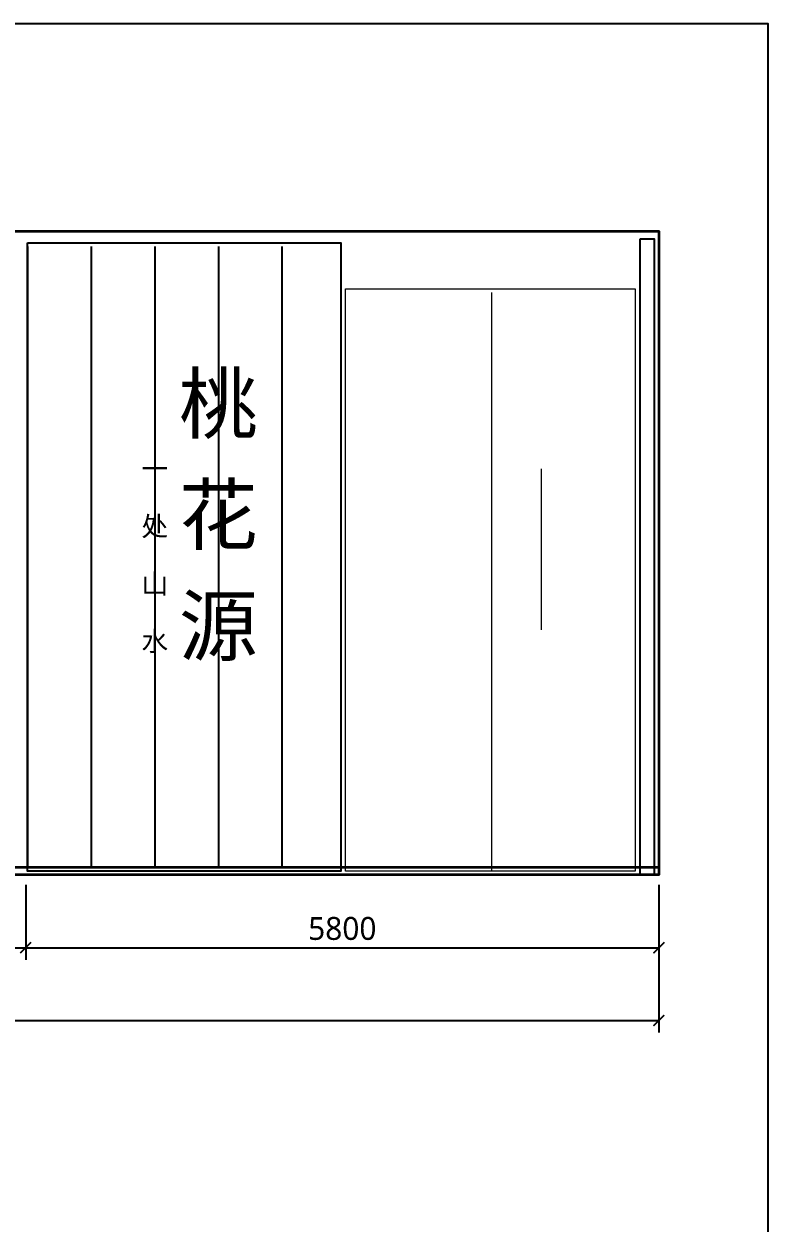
# Model space of a CAD drawing. Header units: millimetres. Extents: x -1800 to 33200, y -8500 to 38400.
# Drawn here: x 26384 to 33200, y 27409 to 38400 of the extents above; entities that cross this region are included whole.
import ezdxf
from ezdxf.enums import TextEntityAlignment as Align

# ---------------------------------------------------------------- set-up
doc = ezdxf.new("R2010")
doc.units = ezdxf.units.MM
for name, color, linetype, lineweight in [('E-DIM', 7, 'Continuous', 13), ('E-DOOR', 3, 'Continuous', 18), ('E-GLASS', 4, 'Continuous', 13), ('E-OUTLINE', 7, 'Continuous', 35), ('E-SHEET', 7, 'Continuous', 25), ('E-TEXT', 7, 'Continuous', 18), ('E-WALL', 7, 'Continuous', 25)]:
    doc.layers.add(name, color=color, linetype=linetype, lineweight=lineweight)
doc.styles.add('CJK', font='NotoSansCJK-Regular.ttc')
doc.styles.add('OpenSansCondensed-Light', font='OpenSansCondensed-Light.ttf')
doc.dimstyles.new('EZDXF', dxfattribs={"dimtxt": 0.25, "dimasz": 0.175, "dimexe": 0.375, "dimexo": 0.125, "dimgap": 0.1, "dimtad": 1, "dimlfac": 100, "dimzin": 12, "dimdsep": 46, "dimtxsty": 'OpenSansCondensed-Light', "dimblk": 'ARCHTICK', "dimcen": 2.5, "dimazin": 3, "dimtfac": 0.5, "dimtmove": 2, "dimatfit": 3})

# ---------------------------------------------------------------- blocks, each defined once
blk = doc.blocks.new('_ARCHTICK')
at = {"color": 0, "linetype": 'BYBLOCK', "const_width": 0.15}
blk.add_lwpolyline([(-0.5, -0.5), (0.5, 0.5)], dxfattribs=at)

msp = doc.modelspace()

# ---------------------------------------------------------------- linework, layer by layer
at = {"layer": 'E-DOOR'}
msp.add_line((31120.9, 34322.6), (31120.9, 32847.6), dxfattribs=at)
at = {"layer": 'E-GLASS'}
msp.add_line((30667.7, 35938.1), (30667.7, 30635.1), dxfattribs=at)
msp.add_lwpolyline([(29329.6, 35973.2), (31984.2, 35973.2), (31984.2, 30635.1), (29329.6, 30635.1)], close=True, dxfattribs=at)
at = {"layer": 'E-OUTLINE'}
msp.add_line((0, 30670.2), (32200, 30670.2), dxfattribs=at)
msp.add_lwpolyline([(0, 36500), (32200, 36500), (32200, 30600), (0, 30600)], close=True, dxfattribs=at)
at = {"layer": 'E-SHEET'}
msp.add_lwpolyline([(-1800, -8500), (33200, -8500), (33200, 38400), (-1800, 38400)], close=True, dxfattribs=at)
at = {"layer": 'E-WALL'}
for p, q in [((26416.1, 36359.5), (26416.1, 30670.2)), ((26998.8, 36359.5), (26998.8, 30670.2)), ((27581.5, 36359.5), (27581.5, 30670.2)), ((28164.2, 36359.5), (28164.2, 30670.2)), ((28746.9, 36359.5), (28746.9, 30670.2))]:
    msp.add_line(p, q, dxfattribs=at)
for points in [[(26416.1, 36394.6), (29286.5, 36394.6), (29286.5, 30635.1), (26416.1, 30635.1)], [(32027.3, 36429.8), (32156.8, 36429.8), (32156.8, 30600), (32027.3, 30600)]]:
    msp.add_lwpolyline(points, close=True, dxfattribs=at)

# ---------------------------------------------------------------- texts
at = {"layer": 'E-TEXT', "style": 'CJK'}
for s, height, p in [('桃', 530, (28164.2, 34919.6)), ('一', 180, (27581.5, 34322.6)), ('花', 530, (28164.2, 33901.2)), ('处', 180, (27581.5, 33795.8)), ('山', 180, (27581.5, 33269)), ('源', 530, (28164.2, 32882.7)), ('水', 180, (27581.5, 32742.3))]:
    msp.add_text(s, height=height, dxfattribs=at).set_placement(p, align=Align.MIDDLE_CENTER)

# ---------------------------------------------------------------- dimensions: what is measured, and where the dimension line sits
at = {"layer": 'E-DIM'}
for base, p1, p2 in [((0, 29265.5), (0, 30600), (32200, 30600)), ((19800, 29932.7), (19800, 30600), (26400, 30600)), ((26400, 29932.7), (26400, 30600), (32200, 30600))]:
    msp.add_linear_dim(base=base, p1=p1, p2=p2, dimstyle='EZDXF', override={"dimtxt": 210, "dimasz": 100, "dimexe": 110, "dimexo": 90, "dimgap": 70, "dimtad": 1, "dimdec": 0, "dimlfac": 1, "dimtxsty": 'CJK'}, dxfattribs=at).render()

doc.saveas('drawing.dxf')
